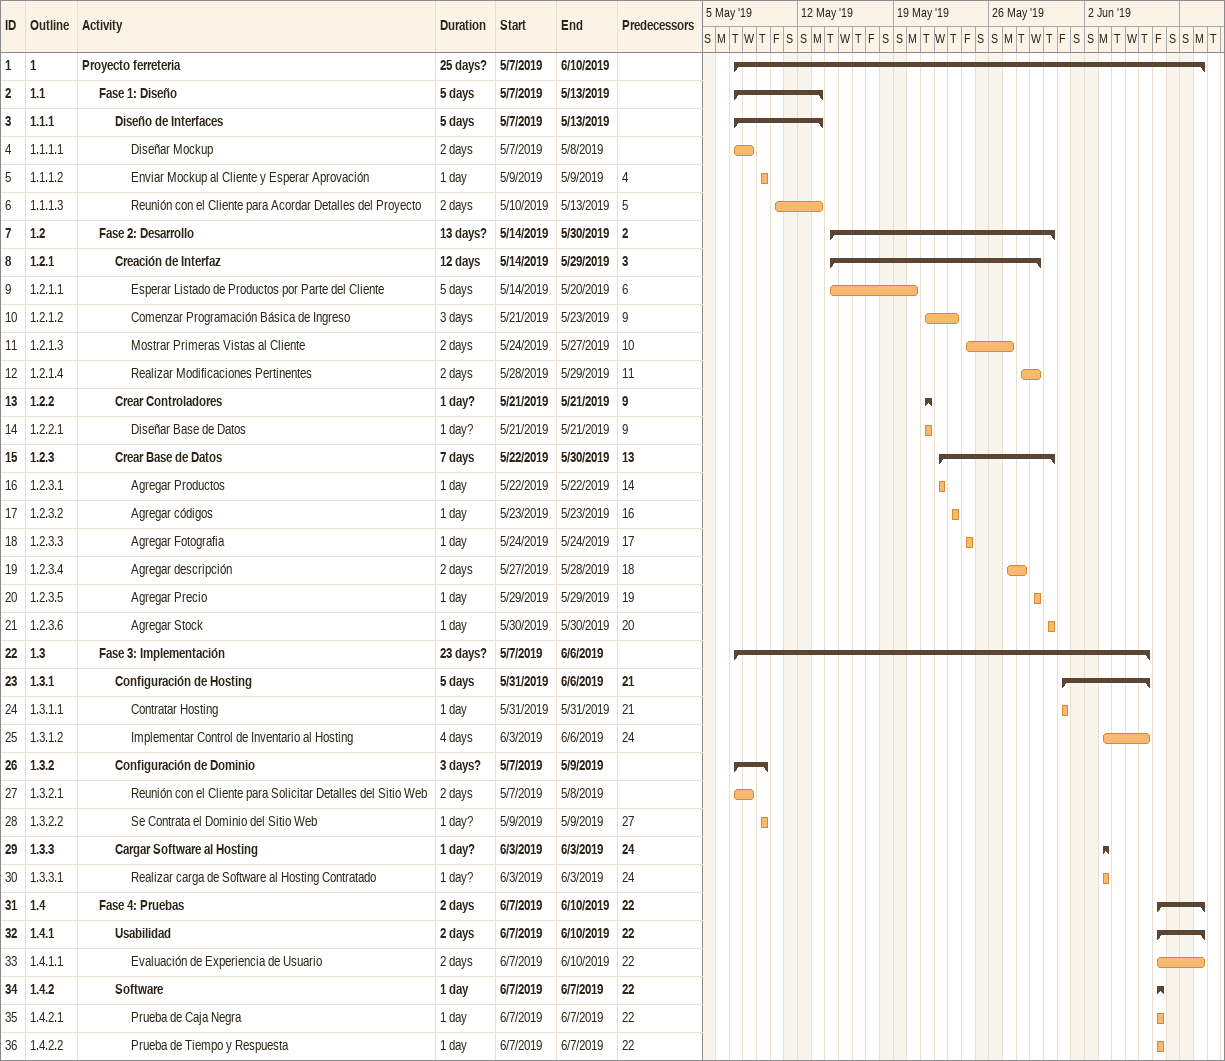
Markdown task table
| ID | WBS | Task | Duration | Start | Finish | Predecessors |
|---|---|---|---|---|---|---|
| 1 | 1 | **Proyecto ferreteria** | 25d? | 2019-05-07 | 2019-06-10 |  |
| 2 | 1.1 | **Fase 1: Diseño** | 5d | 2019-05-07 | 2019-05-13 |  |
| 3 | 1.1.1 | **Diseño de Interfaces** | 5d | 2019-05-07 | 2019-05-13 |  |
| 4 | 1.1.1.1 | Diseñar Mockup | 2d | 2019-05-07 | 2019-05-08 |  |
| 5 | 1.1.1.2 | Enviar Mockup al Cliente y Esperar Aprovación | 1d | 2019-05-09 | 2019-05-09 | 4 |
| 6 | 1.1.1.3 | Reunión con el Cliente para Acordar Detalles del Proyecto | 2d | 2019-05-10 | 2019-05-13 | 5 |
| 7 | 1.2 | **Fase 2: Desarrollo** | 13d? | 2019-05-14 | 2019-05-30 | 2 |
| 8 | 1.2.1 | **Creación de Interfaz** | 12d | 2019-05-14 | 2019-05-29 | 3 |
| 9 | 1.2.1.1 | Esperar Listado de Productos por Parte del Cliente | 5d | 2019-05-14 | 2019-05-20 | 6 |
| 10 | 1.2.1.2 | Comenzar Programación Básica de Ingreso | 3d | 2019-05-21 | 2019-05-23 | 9 |
| 11 | 1.2.1.3 | Mostrar Primeras Vistas al Cliente | 2d | 2019-05-24 | 2019-05-27 | 10 |
| 12 | 1.2.1.4 | Realizar Modificaciones Pertinentes | 2d | 2019-05-28 | 2019-05-29 | 11 |
| 13 | 1.2.2 | **Crear Controladores** | 1d? | 2019-05-21 | 2019-05-21 | 9 |
| 14 | 1.2.2.1 | Diseñar Base de Datos | 1d? | 2019-05-21 | 2019-05-21 | 9 |
| 15 | 1.2.3 | **Crear Base de Datos** | 7d | 2019-05-22 | 2019-05-30 | 13 |
| 16 | 1.2.3.1 | Agregar Productos | 1d | 2019-05-22 | 2019-05-22 | 14 |
| 17 | 1.2.3.2 | Agregar códigos | 1d | 2019-05-23 | 2019-05-23 | 16 |
| 18 | 1.2.3.3 | Agregar Fotografia | 1d | 2019-05-24 | 2019-05-24 | 17 |
| 19 | 1.2.3.4 | Agregar descripción | 2d | 2019-05-27 | 2019-05-28 | 18 |
| 20 | 1.2.3.5 | Agregar Precio | 1d | 2019-05-29 | 2019-05-29 | 19 |
| 21 | 1.2.3.6 | Agregar Stock | 1d | 2019-05-30 | 2019-05-30 | 20 |
| 22 | 1.3 | **Fase 3: Implementación** | 23d? | 2019-05-07 | 2019-06-06 |  |
| 23 | 1.3.1 | **Configuración de Hosting** | 5d | 2019-05-31 | 2019-06-06 | 21 |
| 24 | 1.3.1.1 | Contratar Hosting | 1d | 2019-05-31 | 2019-05-31 | 21 |
| 25 | 1.3.1.2 | Implementar Control de Inventario al Hosting | 4d | 2019-06-03 | 2019-06-06 | 24 |
| 26 | 1.3.2 | **Configuración de Dominio** | 3d? | 2019-05-07 | 2019-05-09 |  |
| 27 | 1.3.2.1 | Reunión con el Cliente para Solicitar Detalles del Sitio Web | 2d | 2019-05-07 | 2019-05-08 |  |
| 28 | 1.3.2.2 | Se Contrata el Dominio del Sitio Web | 1d? | 2019-05-09 | 2019-05-09 | 27 |
| 29 | 1.3.3 | **Cargar Software al Hosting** | 1d? | 2019-06-03 | 2019-06-03 | 24 |
| 30 | 1.3.3.1 | Realizar carga de Software al Hosting Contratado | 1d? | 2019-06-03 | 2019-06-03 | 24 |
| 31 | 1.4 | **Fase 4: Pruebas** | 2d | 2019-06-07 | 2019-06-10 | 22 |
| 32 | 1.4.1 | **Usabilidad** | 2d | 2019-06-07 | 2019-06-10 | 22 |
| 33 | 1.4.1.1 | Evaluación de Experiencia de Usuario | 2d | 2019-06-07 | 2019-06-10 | 22 |
| 34 | 1.4.2 | **Software** | 1d | 2019-06-07 | 2019-06-07 | 22 |
| 35 | 1.4.2.1 | Prueba de Caja Negra | 1d | 2019-06-07 | 2019-06-07 | 22 |
| 36 | 1.4.2.2 | Prueba de Tiempo y Respuesta | 1d | 2019-06-07 | 2019-06-07 | 22 |
